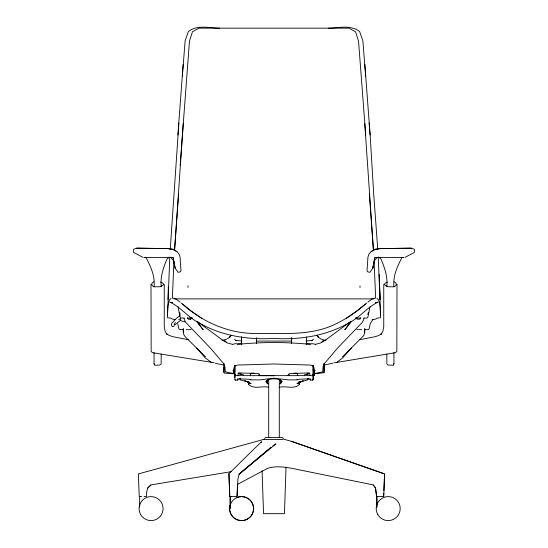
<?xml version="1.0" encoding="UTF-8"?>
<svg xmlns="http://www.w3.org/2000/svg" width="548" height="548" viewBox="0 0 548 548"><rect width="100%" height="100%" fill="white"/><g stroke="black" fill="none" stroke-linecap="round" stroke-linejoin="round"><path stroke-width="0.82" d="M150.988 284.35L151.159 351.521L152.556 352.686L214.22 362.783M161.187 354.063L161.146 364.036L159.728 365.05L155.283 365.228L154.577 364.947L154.05 363.68L154.05 352.556M161.194 286.474C160.208 276.781 163.393 267.143 167.291 258.546L168.681 257.793M164.249 284.35L164.249 326.875L165.106 331.245L167.03 334.376L166.126 333.28L168.791 335.266L172.538 336.63L188.382 339.746M234.873 375.394L234.907 379.757L235.469 380.1L237.757 380.093L238.25 378.921L239.325 378.812L251.032 379.394L251.196 379.88L259.862 379.88L274 378.154L288.138 379.88L296.804 379.88L296.968 379.394L308.675 378.812L309.75 378.921L310.243 380.093L312.531 380.1L313.093 379.757L313.127 375.394M234.873 365.811L234.88 372.599M250.265 379.634L250.717 379.833M256.512 343.692L256.519 337.774M306.558 344.788L306.565 336.924M307.962 379.257L307.962 378.141M313.127 374.024L313.127 379.154M313.12 372.599L313.127 365.811M313.524 372.928L313.524 370.469M313.524 366.694L313.524 371.297L313.524 370.825L315.169 370.77L313.524 370.838L313.127 371.4M324.094 363.393L323.984 372.77L314.867 373.757M360.002 287.488L360.002 285.803M386.813 354.063L386.854 364.036L388.272 365.05L392.717 365.228L393.423 364.947L393.95 363.68L393.95 352.556M393.957 286.7C392.704 276.199 397.437 266.349 402.04 257.313M324.08 372.428L324.313 363.208M313.114 372.592L312.764 375.633L259.903 375.668M233.133 373.757L224.379 373.113L223.92 372.428L223.92 367.105M314.415 371.565C313.463 377.045 316.011 370.448 313.031 365.715L313.415 366.002L310.668 365.071L274 363.988L237.332 365.071L234.585 366.002L234.969 365.715C231.934 370.736 234.592 376.866 233.585 371.565M237.764 378.778L237.757 380.093M310.017 375.668L309.716 373.27L308.777 372.893L289.652 373.633L288.495 374.133L288.097 375.668M267.191 383.175L267.219 381.545L265.739 381.593M342.514 356.817L363.81 335.492L364.687 332.465L364.763 328.273M376.928 298.461L378.312 299.509C380.792 305.215 380.333 311.696 380.428 317.806L377.291 318.039L375.818 319.025L372.174 319.758L372.825 319.546L370.256 323.752L369.071 328.923L368.277 329.622L365.009 329.622M289.043 375.627L289.063 374.325M364.687 332.465L364.735 329.643M175.1 319.614L172.182 319.025L170.709 318.039L167.572 317.806C167.667 311.696 167.209 305.215 169.688 299.509L171.072 298.461M235.044 375.496L234.599 376.099L234.599 372.345M167.983 299.509L168.318 286.981M299.324 383.929L299.372 382.333M313.093 375.147L313.12 374.092M172.36 298.242L173.839 262.78M286.035 467.478L284.439 513.682L263.561 513.682L262.081 470.896M279.555 387.203C285.542 385.539 294.591 389.772 299.311 384.449L299.372 382.586M383.216 496.563L383.785 496.522L384.559 473.91L291.248 441.263L284.309 439.373M167.53 315.237L169.784 256.923M237.065 496.474L237.462 485.549M310.243 380.093L310.237 378.778M383.758 493.111L383.484 496.522M383.867 490.556L384.559 474.342L383.949 473.712L291.248 441.263M299.311 384.449L299.338 383.847M233.585 373.065L233.606 372.647L233.112 373.154M314.251 373.147L314.257 375.586L312.812 375.592M178.888 122.964L170.243 249.436M324.094 366.406L324.306 363.276M183.162 64.438L177.874 134.959M182.32 76.412L185.128 40.833L188.396 31.462C197.492 24.523 209.22 28.017 219.645 28.208M180.148 165.462L189.464 41.121L192.464 31.757L199.082 28.154L348.918 28.154L355.536 31.757L358.536 41.121L365.728 135.096M178.662 193.704L174.6 249.744L183.258 123.293M314.429 371.66L314.518 370.544M368.297 312.346L368.071 314.586L368.188 313.785M187.286 317.813L188.101 319.1L190.197 319.306L191.588 318.525L191.807 317.73L191.588 318.614L191.807 317.635M363.845 318.141L363.646 319.827L362.139 322.519L337.178 348.521L324.169 363.906L323.073 366.544L322.71 371.818L314.833 373.489M267.917 379.559L267.287 383.943M299.324 383.086L299.571 381.511M404.999 257.396L413.987 252.614L414.466 252.114L414.535 249.73L414.124 249.162L411.322 248.169L380.305 248.607L375.284 249.265L371.133 251.573L368.749 254.464L367.934 257.211L367.05 270.849L367.516 271.733L369.818 272.377L372.846 268.164L374.873 257.594L403.876 257.478L401.444 257.485M372.846 268.164L373.359 265.485M372.989 267.403L374.873 257.601M250.395 375.175L250.799 373.113L254.032 373.113M369.969 306.866L367.852 317.313L367.057 318.052L363.79 318.052M269.671 448.428L270.972 447.332L239.223 474.068L237.921 478.959L237.072 496.193L236.524 496.563L229.859 496.522L228.913 473.712L261.512 441.654L261.115 442.592M150.81 484.925L147.748 488.015L146.7 491.734L146.535 496.522L144.076 496.543M175.463 322.532L174.511 323.553L174.148 325.389L180.285 320.518L180.628 318.498L178.648 319.758M373.921 262.499L374.75 260.266L376.599 258.334M393.423 364.947L393.95 363.68M324.163 365.345L323.991 365.701L324.354 365.016L332.65 363.269M299.242 382.018L298.578 383.025L300.516 381.415M231.181 335.246L229.605 337.205L230.235 336.698L227.53 338.705L224.221 340.096L221.981 340.185M351.337 348.062L342.719 357.919L336.561 362.461L333.78 362.783M264.554 438.489L265.499 437.496L282.501 437.496L283.446 438.489M321.751 342.123L323.779 340.096L326.019 340.185M223.858 340.452L224.221 340.096L226.249 342.123M350.35 321.738L324.43 340.856L320.19 343.13L315.422 344.343M147.748 488.015L151.049 484.905L231.283 471.657M238.942 474.294L268.362 449.531M311.6 340.794L313.435 339.253M366.653 303.044C356.508 311.922 345.404 319.683 333.068 325.204C309.73 335.602 283.782 333.3 258.951 333.431C230.167 334.486 202.301 322.382 181.347 303.044M365.413 304.01L357.371 310.641L346.178 318.443M239.223 474.068L275.918 443.846L272.89 445.832M153.769 281.734L152.166 283.021L151.659 284.282L152.166 285.549L153.769 286.837L159.941 286.748L162.674 285.556L163.578 284.289L162.674 283.015L160.626 282.124M367.893 302.085L371.941 299.187M299.085 382.34L296.934 383.716L303.215 380.853L298.441 382.326L307.75 379.894M312.531 380.1L313.093 379.757M173.956 326.231L173.024 326.752L172.051 326.334L171.401 324.916L171.723 323.293L177.127 317.655L180.155 315.669M237.318 484.507L267.109 468.588C275.493 465.505 284.624 467.054 293.173 468.588L373.318 484.925L375.538 488.015L376.565 496.193L377.127 496.522L376.586 496.474L375.538 488.015L373.12 484.905M387.374 282.124L385.326 283.015L384.422 284.289L385.326 285.556L388.059 286.748L394.231 286.837L395.834 285.549L396.341 284.282L395.834 283.021L394.231 281.734M309.093 373.524L306.77 374.421L309.072 373.606M304.352 374.907L309.798 373.181M371.989 298.783L374.88 298.146M371.133 251.573L375.284 249.265L380.374 248.587L411.322 248.169M263.869 439.373L138.377 473.931L139.206 496.529L141.617 496.563M232.838 344.267L235.126 343.754L241.887 343.754M375.38 302.749L378.093 302.16C367.365 306.894 359.865 317.587 349.11 322.745C326.423 336.013 299.92 339.911 274 338.438C248.08 339.911 221.577 336.013 198.89 322.745C188.135 317.587 180.635 306.894 169.907 302.16L172.62 302.749M359.618 339.746L375.462 336.63L379.209 335.266L381.874 333.28L380.97 334.376L382.894 331.245L383.751 326.875L383.751 284.35M312.483 340.383L306.044 341.075M336.561 362.461L395.444 352.686L396.841 351.521L397.012 284.35M146.556 257.485L144.124 257.478L173.127 257.594L175.155 268.164L178.182 272.377L180.484 271.733L180.95 270.849L180.066 257.211L179.251 254.464L176.867 251.573L172.716 249.265L167.695 248.607L136.678 248.169L133.876 249.162L133.465 249.73L133.534 252.114L134.013 252.614L143.001 257.396M237.394 344.411C261.725 341.925 286.275 341.925 310.606 344.411M328.355 28.208C338.78 28.017 350.508 24.523 359.604 31.462L362.872 40.833L365.68 76.412M234.887 372.592L235.236 375.633L274 375.675M171.175 302.434L172.353 302.393M379.401 257.498L375.743 257.539M356.81 329.677L361.742 329.622M383.785 496.522L376.586 496.474M293.968 373.113L297.201 373.113L297.605 375.175M172.257 257.539L168.599 257.498M174.038 298.893L373.962 298.893M355.631 318.059L360.529 318.059M182.991 329.622L179.723 329.622L178.929 328.923L177.744 323.752M186.258 329.622L191.19 329.677M241.956 341.075L235.517 340.383M256.293 341.075L291.707 341.075M306.113 343.754L312.874 343.754L315.162 344.267M264.554 439.482L283.446 439.482M229.859 496.522L231.441 496.529M184.21 318.052L180.943 318.052L180.148 317.313L178.031 306.866M187.471 318.059L192.369 318.059M263.321 439.407L264.698 439.407M268.445 387.203C262.458 385.539 253.409 389.772 248.689 384.449L248.662 383.847M375.647 302.393L376.825 302.434M282.261 381.593L280.781 381.545L280.809 383.175M136.678 248.169L167.626 248.587L172.716 249.265L176.867 251.573M232.832 370.784L234.476 370.825L234.873 371.4M297.283 379.833L297.735 379.634M233.167 373.489L225.29 371.818L224.927 366.544L223.831 363.906L210.822 348.521L185.861 322.519L184.354 319.827L184.155 318.141M215.35 363.269L223.646 365.016M173.12 298.146L176.011 298.783M240.25 379.894L249.559 382.326L244.785 380.853L251.066 383.716L248.915 382.34M184.895 321.923L180.285 320.518M232.578 344.343L227.81 343.13L223.57 340.856L197.65 321.738M238.202 373.181L243.648 374.907M238.928 373.606L241.236 374.455L238.907 373.524M379.319 257.793L380.709 258.546C384.607 267.143 387.792 276.781 386.806 286.474M234.907 379.757L235.469 380.1M176.059 299.187L180.107 302.085M201.822 318.443L190.629 310.641L182.587 304.01M211.439 362.461L205.281 357.919L196.664 348.062M171.401 258.334L173.25 260.266L174.079 262.499M247.484 381.415L249.422 383.025L248.758 382.018M234.565 339.253L236.4 340.794M324.142 340.452L320.47 338.705L317.765 336.698L318.395 337.205L316.819 335.246M205.486 356.817L185.197 336.753L183.546 334.027L183.265 329.643M314.888 373.154L314.394 372.647L314.415 373.065M145.96 257.313C150.563 266.349 155.296 276.199 154.043 286.7M154.05 363.68L154.577 364.947M356.193 317.635L356.412 318.614L356.193 317.73L356.412 318.525L357.803 319.306L359.899 319.1L360.714 317.813M173.127 257.601L175.155 268.164M280.713 383.943L280.083 379.559M248.429 381.511L248.676 383.086M179.812 313.785L179.929 314.586L179.703 312.346M377.757 249.436L373.75 194.554L370.126 134.959L364.838 64.438M369.112 122.964L370.126 134.959M364.742 123.293L373.4 249.744L369.338 193.704M233.482 370.544L233.571 371.66M378.216 256.923L380.017 299.509L379.154 274.521M190.197 317.456L190.307 319.69M374.161 262.78L375.64 298.242M259.951 375.668L259.505 374.133L258.348 373.633L239.223 372.893L238.284 373.27L237.983 375.668M380.47 315.237L379.689 287.186M248.628 382.586L248.689 384.449M228.934 473.664L229.66 496.563M248.628 382.333L248.676 383.929M234.551 374.353L234.599 376.099L234.551 374.092M234.88 374.092L234.907 375.147M258.937 374.325L258.957 375.627M183.238 328.273L183.313 332.465M314.257 373.791L314.271 375.332M234.476 370.825L234.476 371.243L234.476 366.694M223.92 372.428L223.906 363.31M291.488 337.958L291.488 343.082M241.442 337.102L241.442 344.788M240.038 378.141L240.038 379.257M187.998 285.803L187.998 287.488M376.921 496.344L376.921 506.969M376.798 496.344L376.798 506.969M313.524 365.735L313.524 372.154M313.127 365.735L313.127 370.928M307.962 378.339L307.962 379.511M291.488 337.774L291.488 343.692M279.288 379.346L279.288 437.496M268.712 379.346L268.712 437.496M241.435 336.924L241.435 344.541M240.038 378.339L240.038 379.511M234.873 365.735L234.873 370.928M234.873 374.024L234.873 377.462M234.476 365.735L234.476 372.928M230.256 496.344L230.256 508.606M230.126 496.344L230.126 507.791M139.672 496.344L139.672 506.969M268.143 383.847A9.569 3.418 6.3 0 1 266.287 381.244L266.444 380.6C270.774 378.202 277.226 378.202 281.556 380.6L281.713 381.244A9.569 3.425 -6.3 0 1 279.864 383.853M236.914 497.529A11.994 11.994 0 0 1 253.34 506.503A11.994 11.994 0 0 1 241.017 520.586A11.994 11.994 0 0 1 229.948 505.503M350.884 321.895L344.918 329.649L350.884 321.895M203.082 329.649L197.116 321.895L203.082 329.649M377.812 514.599A11.994 11.994 0 0 0 398.588 514.599A11.994 11.994 0 0 0 388.203 496.611A11.994 11.994 0 0 0 377.812 514.599M231.27 514.599A11.994 11.994 0 0 0 252.046 514.599A11.994 11.994 0 0 0 241.654 496.611A11.994 11.994 0 0 0 231.27 514.599M140.685 514.599A11.994 11.994 0 0 0 161.461 514.599A11.994 11.994 0 0 0 151.077 496.611A11.994 11.994 0 0 0 140.685 514.599"/></g></svg>
